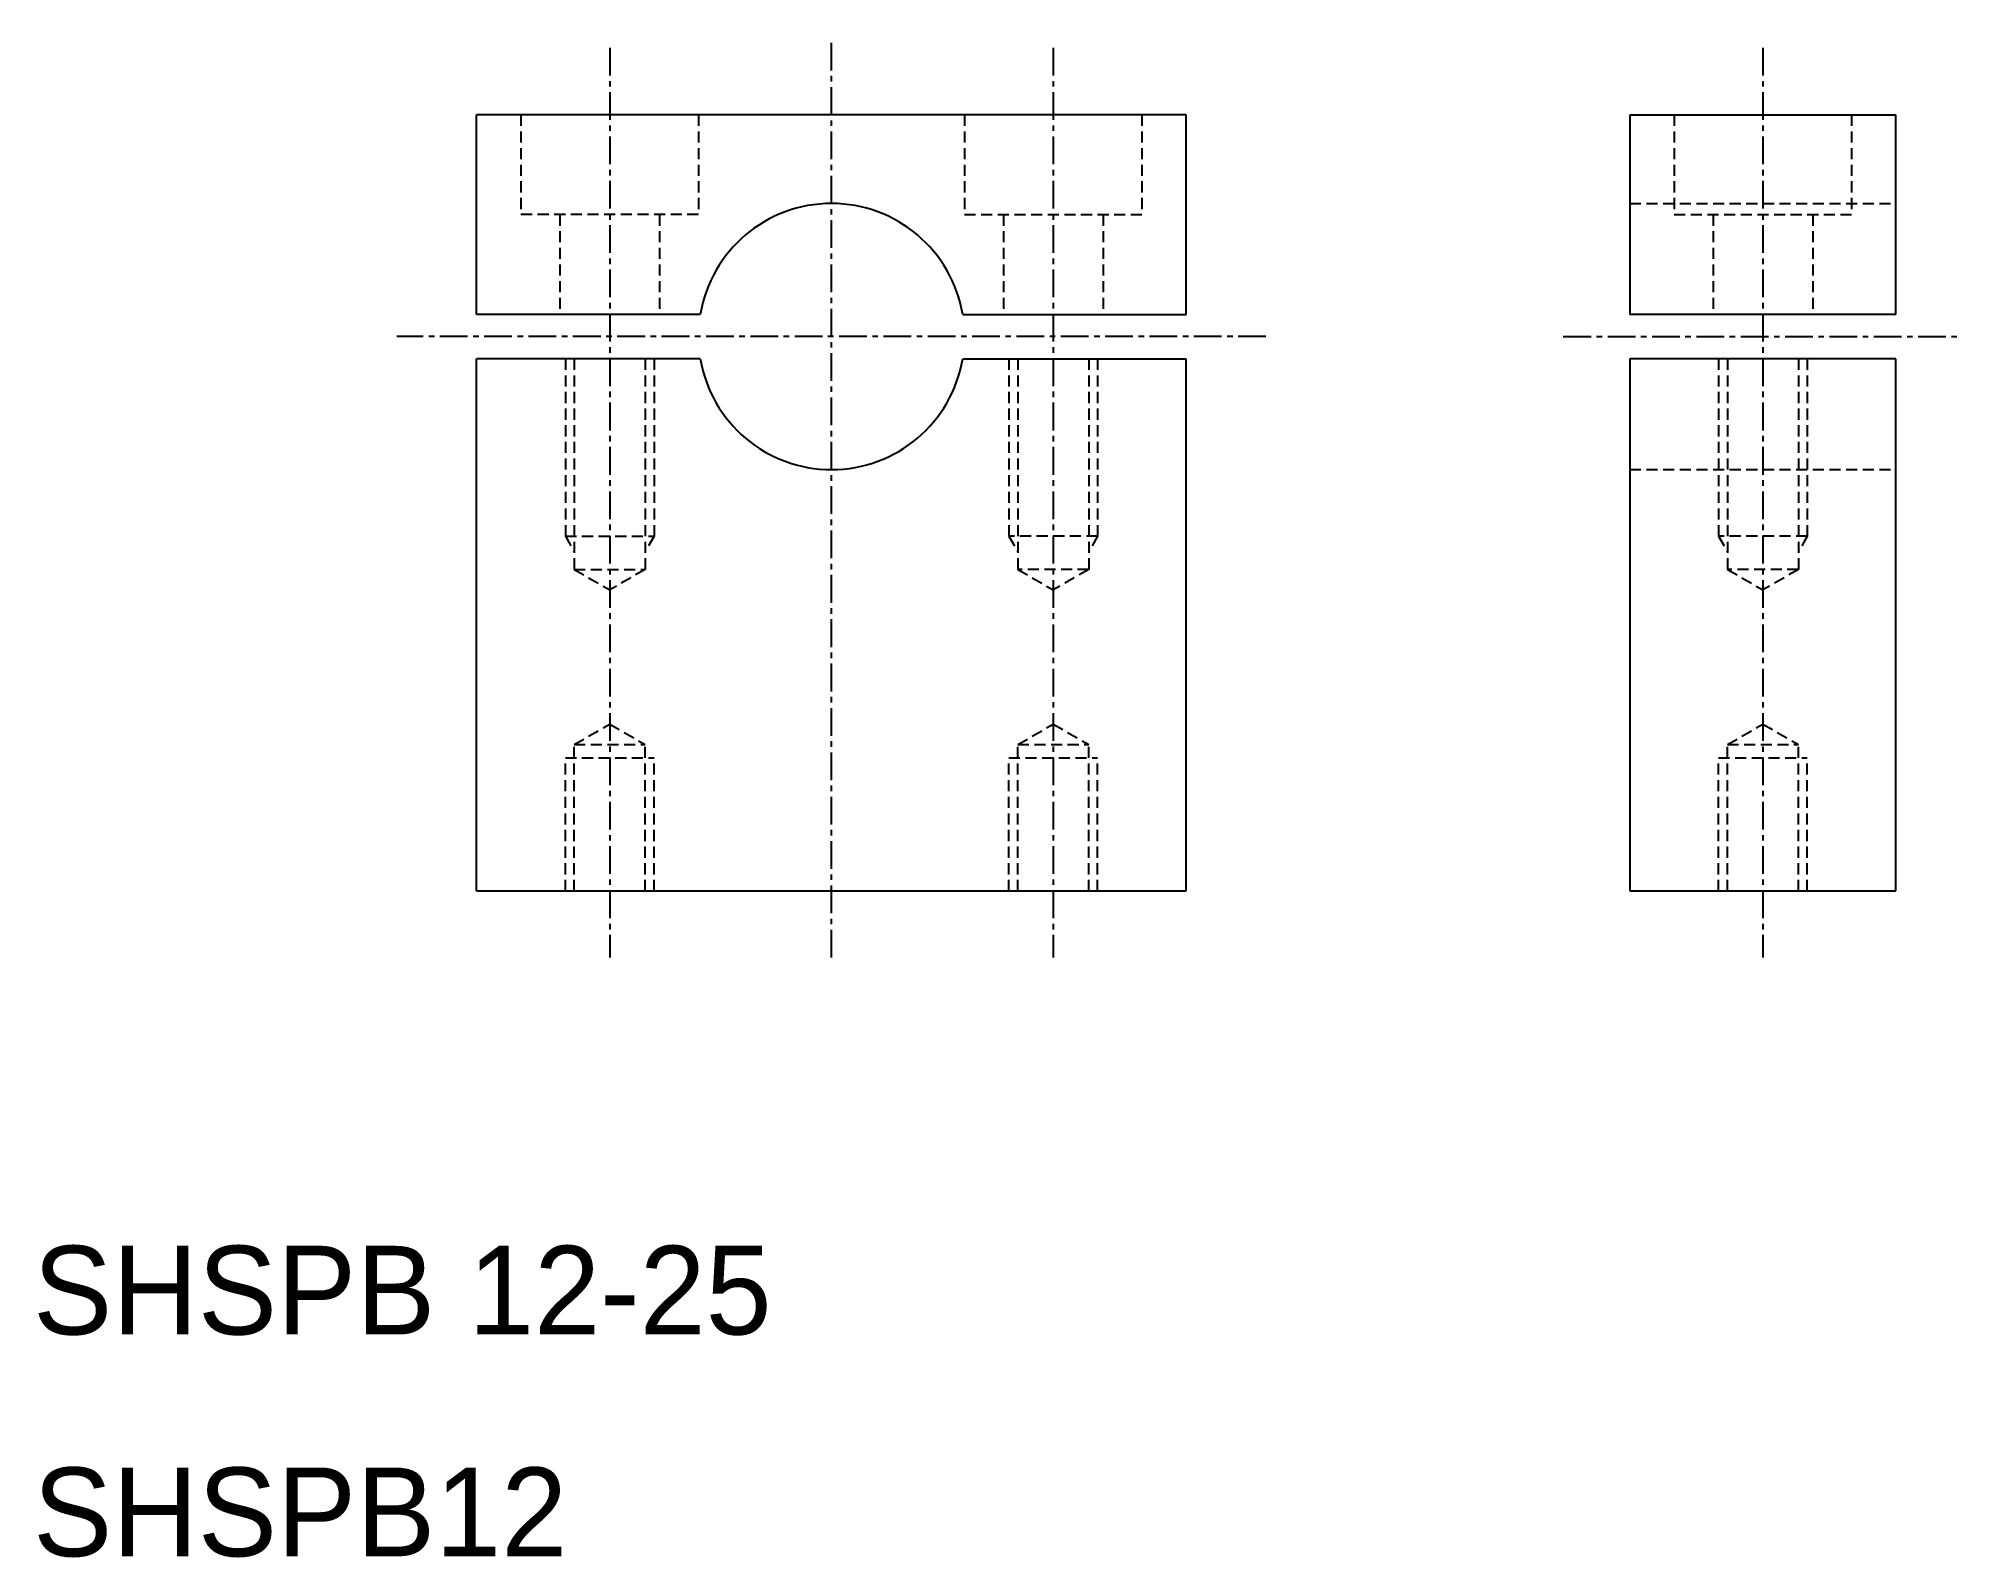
# Model space of a CAD drawing. Extents: x 10.2 to 97, y 9.9 to 78.4.
import ezdxf

# ---------------------------------------------------------------- set-up
doc = ezdxf.new("R2010")
doc.units = 0
doc.linetypes.add('CENTER', pattern=[2, 1.25, -0.25, 0.25, -0.25])
doc.linetypes.add('DASHED', pattern=[0.75, 0.5, -0.25])
doc.layers.get('0').update_dxf_attribs({"linetype": 'CONTINUOUS'})
doc.layers.add('CENTER', color=1, linetype='CENTER')

msp = doc.modelspace()

# ---------------------------------------------------------------- linework, layer by layer
at = {"color": 7, "linetype": 'CONTINUOUS'}
for p, q in [((62, 75), (30, 75)), ((30, 66), (30, 75)), ((62, 66), (62, 75)), ((82, 75), (82, 66)), ((82, 75), (94, 75)), ((94, 66), (94, 75)), ((40.084, 66), (30, 66)), ((51.916, 66), (62, 66)), ((94, 66), (82, 66)), ((30, 40), (30, 64)), ((40.084, 64), (30, 64)), ((51.916, 64), (62, 64)), ((62, 40), (62, 64)), ((94, 64), (82, 64)), ((82, 64), (82, 40)), ((94, 40), (94, 64)), ((30, 40), (62, 40)), ((82, 40), (94, 40))]:
    msp.add_line(p, q, dxfattribs=at)
at = {"color": 3, "linetype": 'DASHED'}
for p, q in [((32, 75), (32, 70.5)), ((40, 75), (40, 70.5)), ((52, 75), (52, 70.5)), ((60, 75), (60, 70.5)), ((84, 75), (84, 70.5)), ((92, 75), (92, 70.5)), ((40, 70.5), (32, 70.5)), ((33.75, 70.5), (33.75, 66)), ((38.25, 70.5), (38.25, 66)), ((52, 70.5), (60, 70.5)), ((53.75, 70.5), (53.75, 66)), ((58.25, 70.5), (58.25, 66)), ((82, 71), (94, 71)), ((84, 70.5), (92, 70.5)), ((85.75, 70.5), (85.75, 66)), ((90.25, 70.5), (90.25, 66)), ((34, 64), (34, 56)), ((34.4, 64), (34.4, 54.5)), ((37.6, 64), (37.6, 54.5)), ((38, 64), (38, 56)), ((54, 64), (54, 56)), ((54.4, 64), (54.4, 54.5)), ((57.6, 64), (57.6, 54.5)), ((58, 64), (58, 56)), ((86, 64), (86, 56)), ((86.4, 64), (86.4, 54.5)), ((89.6, 64), (89.6, 54.5)), ((90, 64), (90, 56)), ((82, 59), (94, 59)), ((34, 56), (38, 56)), ((34, 56), (34.4, 55.307)), ((38, 56), (37.6, 55.307)), ((58, 56), (54, 56)), ((54, 56), (54.4, 55.307)), ((58, 56), (57.6, 55.307)), ((90, 56), (86, 56)), ((86, 56), (86.4, 55.307)), ((90, 56), (89.6, 55.307)), ((34.4, 54.5), (37.6, 54.5)), ((34.4, 54.5), (36, 53.576)), ((37.6, 54.5), (36, 53.576)), ((57.6, 54.5), (54.4, 54.5)), ((54.4, 54.5), (56, 53.576)), ((57.6, 54.5), (56, 53.576)), ((89.6, 54.5), (86.4, 54.5)), ((86.4, 54.5), (88, 53.576)), ((89.6, 54.5), (88, 53.576)), ((34.4, 46.6), (36, 47.524)), ((36, 47.524), (37.6, 46.6)), ((54.4, 46.6), (56, 47.524)), ((56, 47.524), (57.6, 46.6)), ((86.4, 46.6), (88, 47.524)), ((88, 47.524), (89.6, 46.6)), ((34, 40), (34, 46)), ((34, 46), (38, 46)), ((34.4, 40), (34.4, 46.6)), ((34.4, 46.6), (37.6, 46.6)), ((37.6, 40), (37.6, 46.6)), ((38, 40), (38, 46)), ((54, 46), (58, 46)), ((54, 40), (54, 46)), ((54.4, 40), (54.4, 46.6)), ((54.4, 46.6), (57.6, 46.6)), ((57.6, 40), (57.6, 46.6)), ((58, 40), (58, 46)), ((86, 40), (86, 46)), ((86, 46), (90, 46)), ((86.4, 40), (86.4, 46.6)), ((86.4, 46.6), (89.6, 46.6)), ((89.6, 40), (89.6, 46.6)), ((90, 40), (90, 46))]:
    msp.add_line(p, q, dxfattribs=at)
at = {"color": 7, "linetype": 'CONTINUOUS'}
for start, end in [(9.59407, 170.40593), (189.59407, 350.40593)]:
    msp.add_arc((46, 65), 6, start, end, dxfattribs=at)
at = {"layer": 'CENTER', "color": 1, "linetype": 'CENTER'}
for p, q in [((46, 37), (46, 78.441)), ((36, 78.02), (36, 37)), ((56, 78.02), (56, 37)), ((88, 78.02), (88, 37)), ((65.593, 65), (26.396, 65)), ((79, 65), (97, 65))]:
    msp.add_line(p, q, dxfattribs=at)

# ---------------------------------------------------------------- texts
at = {"color": 7, "linetype": 'CONTINUOUS'}
for s, p in [('SHSPB 12-25', (10, 20)), ('SHSPB12', (10, 10))]:
    msp.add_text(s, height=4, dxfattribs=at).set_placement(p)

doc.saveas('drawing.dxf')
